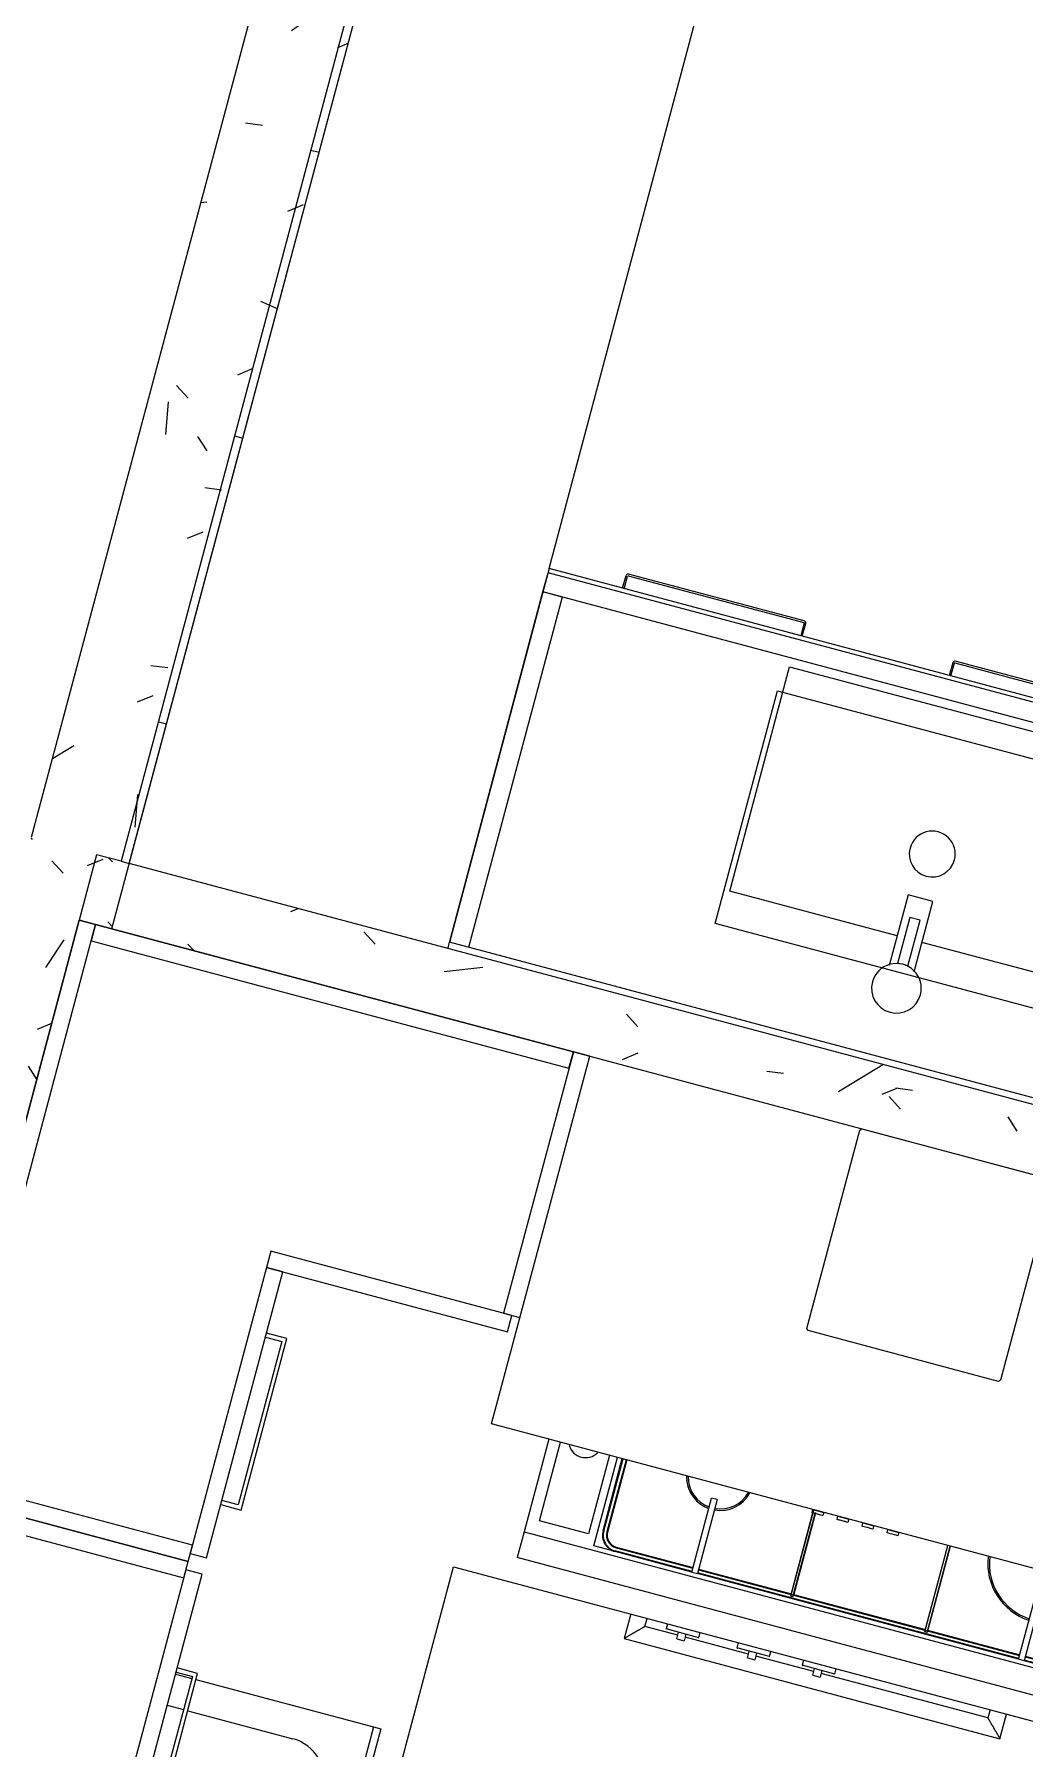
# Model space of a CAD drawing. Header units: metres. Extents: x 689715 to 690980, y 1005284 to 1006835.
# Drawn here: x 690903.164 to 690904.335, y 1005641.209 to 1005643.238 of the extents above; entities that cross this region are included whole.
import ezdxf

# ---------------------------------------------------------------- set-up
doc = ezdxf.new("R2010")
doc.units = ezdxf.units.M
doc.linetypes.add('PHANTOM', pattern=[2.5, 1.25, -0.25, 0.25, -0.25, 0.25, -0.25])
doc.layers.add('0_HUELLAS CASAS CASTILLA', color=1, linetype='Continuous')
doc.layers.add('0_NUMERO DE LOTE FASE V', color=3, linetype='Continuous')
for name, color, linetype, lineweight in [('Aparatos sanitarios', 8, 'Continuous', 13), ('Bordes comunes', 7, 'Continuous', 13), ('Elementos de detalle', 7, 'Continuous', 13), ('Equipos especializados', 8, 'Continuous', 13), ('Modelos genéricos', 7, 'Continuous', 13), ('Muebles de obra', 8, 'Continuous', 13), ('Muros', 7, 'Continuous', 13), ('Patrón de corte', 7, 'Continuous', 13)]:
    doc.layers.add(name, color=color, linetype=linetype, lineweight=lineweight)
pattern_1 = [(49.99999999999996, (0, -2.328306436538696e-10), (0.4377584771638401, -0.03836033982117172), [0.04599999999999997, -0.5029999999999996]), (354.9999999999999, (0, -2.328306436538696e-10), (-0.0843952140696779, 0.4580987315439033), [0.037, -0.402]), (100.451, (0.03600000008009374, -0.003000000258907676), (0.3526758939897786, 0.4199401312074266), [0.03899999999999999, -0.427]), (46.18399999999996, (0, 0.121999999973923), (0.6506308650644553, -0.1004214988211121), [0.06899999999999998, -0.7539999999999997]), (96.63599999999995, (0.05400000012014061, 0.113999999826774), (0.570191611846052, 0.5938707988951815), [0.058, -0.6409999999999998]), (351.1839999999999, (0, 0.121999999973923), (0.5697220635397624, 0.5936975411065765), [0.05499999999999999, -0.6039999999999999]), (21, (0.06099999987054616, 0.09100000001490116), (0.3642747293136029, -0.245780230253577), [0.04599999999999997, -0.5029999999999996]), (326, (0.06099999987054616, 0.09100000001490116), (0.1482769546615402, 0.4415777901075864), [0.03699999999999999, -0.4019999999999999]), (71.451, (0.09099999989848584, 0.07100000022910535), (0.512048302653334, 0.1963072483374968), [0.03900000000000001, -0.4270000000000002]), (37.49999999999998, (0, -2.328306436538696e-10), (0.007375797972208928, 0.2022933454275577), [0.02, -0.3769999999999999, 0.02, -0.3879999999999999, -0.4039999999999999]), (37.49999999999998, (0, -2.328306436538696e-10), (0.007375797972208928, 0.2022933454275577), [-0.8059999999999998, 0.02, -0.384]), (7.49999999999994, (0, -2.328306436538696e-10), (0.1600503399492728, 0.2399435114399267), [0.02, -0.2129999999999999, 0.02, -0.3679999999999999, -0.154]), (7.49999999999994, (0, -2.328306436538696e-10), (0.1600503399492728, 0.2399435114399267), [-0.6209999999999999, 0.02, -0.134]), (327.5, (-0.136000000173226, -2.328306436538696e-10), (0.325416223879766, -0.01404568388630395), [0.02, -0.132, 0.02, -0.455, -0.6309999999999999]), (327.5, (-0.136000000173226, -2.328306436538696e-10), (0.325416223879766, -0.01404568388630395), [-0.6279999999999999, 0.02, -0.6109999999999999]), (317.4999999999999, (-0.1970000000437722, -2.328306436538696e-10), (0.3554815006055005, 0.06081860510782444), [0.01999999999999999, -0.1779999999999999, 0.01999999999999999, -0.2959999999999999, -0.4479999999999997]), (317.4999999999999, (-0.1970000000437722, -2.328306436538696e-10), (0.3554815006055005, 0.06081860510782444), [-0.5139999999999997, 0.01999999999999999, -0.4279999999999998])]

# ---------------------------------------------------------------- blocks, each defined once
blk = doc.blocks.new('012-AR_CASTILLA_MODELO B_rvt-1-PLANO CLAVE _8 CASAS EN HILERA_ - Dependent 1')
at = {"layer": 'Patrón de corte'}
h = blk.add_hatch(dxfattribs=at)
h.set_pattern_fill('HORMIGÓN', color=254, scale=0.9999999999999999, style=0, pattern_type=2)
h.set_pattern_definition(pattern_1)
h.paths.add_polyline_path([(14.74183760152664, 87.69771324051544), (14.86183760140557, 87.69771324028261), (14.8618376016384, 90.31001324043609), (14.84644194558496, 90.31001324043609), (14.84644194552675, 90.33541324059479), (14.8618376016384, 90.33541324012913), (14.86183760169661, 90.85271324054338), (14.74183760146843, 90.85271324007772), (14.74183760152664, 87.77771324058995)], flags=0)
h = blk.add_hatch(dxfattribs=at)
h.set_pattern_fill('HORMIGÓN', color=254, scale=0.9999999999999999, style=0, pattern_type=2)
h.set_pattern_definition(pattern_1)
h.paths.add_polyline_path([(14.82183760148473, 79.59754749690183), (14.82183760136832, 87.69771324028261), (14.74183760152664, 87.69771324051544), (14.74183760152664, 79.59754749643616)], flags=0)
at = {"layer": 'Muros', "color": 253}
for p, q in [((14.74183760146843, 90.85271324007772), (14.74183760152664, 87.77771324058995)), ((14.86183760140557, 87.69771324028261), (14.8618376016384, 90.31001324043609)), ((14.82183760148473, 79.59754749690183), (14.82183760136832, 87.69771324028261)), ((14.82183760136832, 87.69771324028261), (14.86183760140557, 87.69771324028261))]:
    blk.add_line(p, q, dxfattribs=at)
blk = doc.blocks.new('EXTRACTOR COCINA - EXTRACTOR-1525636-PLANO CLAVE _8 CASAS EN HILERA_ - Dependent 1')
at = {"layer": 'Elementos de detalle'}
for p, q in [((-0.04843149566650391, 0.2229629974365235), (-0.04842843246459961, 0.2270380554199219)), ((-0.04842843246459961, 0.2270380554199219), (-0.04738590240478516, 0.2270380554199219)), ((-0.04738590240478516, 0.2270380554199219), (-0.04633522033691406, 0.2270380554199219)), ((-0.04633522033691406, 0.2270380554199219), (-0.04442385864257813, 0.2270380554199219)), ((-0.04442385864257813, 0.2270380554199219), (-0.04307334899902344, 0.2270380554199219)), ((-0.04307334899902344, 0.2270380554199219), (-0.04132601165771484, 0.2270380554199219)), ((-0.04132601165771484, 0.2270380554199219), (-0.03940132141113282, 0.2270380554199219)), ((-0.03940132141113282, 0.2270380554199219), (-0.03818650817871094, 0.2270380554199219)), ((-0.03818650817871094, 0.2270380554199219), (-0.03715181350708008, 0.2270380554199219)), ((-0.03715181350708008, 0.2270380554199219), (-0.03520552825927735, 0.2270380554199219)), ((-0.03520552825927735, 0.2270380554199219), (-0.03512816238403321, 0.2229629974365235)), ((-0.0178673267364502, 0.2229629974365235), (-0.01782102584838867, 0.2270380554199219)), ((-0.01782102584838867, 0.2270380554199219), (-0.01631033325195312, 0.2270380554199219)), ((-0.01631033325195312, 0.2270380554199219), (-0.01493569469451904, 0.2270380554199219)), ((-0.01493569469451904, 0.2270380554199219), (-0.0137745943069458, 0.2270380554199219)), ((-0.0137745943069458, 0.2270380554199219), (-0.01247170639038086, 0.2270380554199219)), ((-0.01247170639038086, 0.2270380554199219), (-0.01144563102722168, 0.2270380554199219)), ((-0.01144563102722168, 0.2270380554199219), (-0.008809767723083495, 0.2270380554199219)), ((-0.008809767723083495, 0.2270380554199219), (-0.007056719779968262, 0.2270380554199219)), ((-0.007056719779968262, 0.2270380554199219), (-0.005690794944763183, 0.2270380554199219)), ((-0.005690794944763183, 0.2270380554199219), (-0.004671271800994874, 0.2270380554199219)), ((-0.004671271800994874, 0.2270380554199219), (-0.004551395893096924, 0.2229629974365235)), ((0.01270486831665039, 0.2229629974365235), (0.01271872997283936, 0.2270380554199219)), ((0.01271872997283936, 0.2270380554199219), (0.01438150024414063, 0.2270380554199219)), ((0.01438150024414063, 0.2270380554199219), (0.01593873882293701, 0.2270380554199219)), ((0.01593873882293701, 0.2270380554199219), (0.01718527603149414, 0.2270380554199219)), ((0.01718527603149414, 0.2270380554199219), (0.01851020812988281, 0.2270380554199219)), ((0.01851020812988281, 0.2270380554199219), (0.01982891273498535, 0.2270380554199219)), ((0.01982891273498535, 0.2270380554199219), (0.02106710815429687, 0.2270380554199219)), ((0.02106710815429687, 0.2270380554199219), (0.02219159317016602, 0.2270380554199219)), ((0.02219159317016602, 0.2270380554199219), (0.02327238845825196, 0.2270380554199219)), ((0.02327238845825196, 0.2270380554199219), (0.02469136619567871, 0.2270380554199219)), ((0.02469136619567871, 0.2270380554199219), (0.02601736450195313, 0.2270380554199219)), ((0.02601736450195313, 0.2270380554199219), (0.02601736450195313, 0.2229629974365235)), ((0.04327361297607422, 0.2229629974365235), (0.04355775451660156, 0.2270380554199219)), ((0.04355775451660156, 0.2270380554199219), (0.04470774078369141, 0.2270380554199219)), ((0.04470774078369141, 0.2270380554199219), (0.04612701034545898, 0.2270380554199219)), ((0.04612701034545898, 0.2270380554199219), (0.04722014617919922, 0.2270380554199219)), ((0.04722014617919922, 0.2270380554199219), (0.04880635452270508, 0.2270380554199219)), ((0.04880635452270508, 0.2270380554199219), (0.04982373809814453, 0.2270380554199219)), ((0.04982373809814453, 0.2270380554199219), (0.05119390487670899, 0.2270380554199219)), ((0.05119390487670899, 0.2270380554199219), (0.05249679183959961, 0.2270380554199219)), ((0.05249679183959961, 0.2270380554199219), (0.05365789413452149, 0.2270380554199219)), ((0.05365789413452149, 0.2270380554199219), (0.05503253173828125, 0.2270380554199219)), ((0.05503253173828125, 0.2270380554199219), (0.0563392333984375, 0.2270380554199219)), ((0.0563392333984375, 0.2270380554199219), (0.05658953094482422, 0.2229629974365235)), ((-0.4500000610351563, -0.2270370330810547), (-0.4500000610351563, 0.2229629974365235)), ((-0.4500000610351563, 0.2229629974365235), (0.4500000000000001, 0.2229629974365235)), ((-0.03512816238403321, 0.2229629974365235), (-0.04843149566650391, 0.2229629974365235)), ((-0.004551395893096924, 0.2229629974365235), (-0.0178673267364502, 0.2229629974365235)), ((0.02601736450195313, 0.2229629974365235), (0.01270486831665039, 0.2229629974365235)), ((0.05658953094482422, 0.2229629974365235), (0.04327361297607422, 0.2229629974365235)), ((0.4500000000000001, 0.2229629974365235), (0.4500000000000001, -0.2270370330810547)), ((-0.1183758926391602, 0.01796341133117676), (-0.1163758926391602, 0.01996341133117676)), ((-0.1183758926391602, -0.2250369415283203), (-0.1183758926391602, 0.01796341133117676)), ((-0.1163758926391602, 0.01996341133117676), (0.1166241226196289, 0.01996341133117676)), ((0.1166241226196289, 0.01996341133117676), (0.1186241226196289, 0.01796341133117676)), ((0.1186241226196289, 0.01796341133117676), (0.1186241226196289, -0.2250369415283203)), ((0.4500000000000001, -0.2270370330810547), (-0.4500000610351563, -0.2270370330810547)), ((-0.1163758926391602, -0.2270369415283203), (-0.1183758926391602, -0.2250369415283203)), ((0.1166241226196289, -0.2270369415283203), (-0.1163758926391602, -0.2270369415283203)), ((0.1186241226196289, -0.2250369415283203), (0.1166241226196289, -0.2270369415283203))]:
    blk.add_line(p, q, dxfattribs=at)
blk = doc.blocks.new('ESTUFA EMPOTRADA - ESTUFA 4 FOGONES-1525655-PLANO CLAVE _8 CASAS EN HILERA_ - Dependent 1')
at = {"layer": 'Equipos especializados'}
for p, q in [((0.02499999999999979, -0.03151707682601486), (0, -2.842526214408281e-15)), ((0, -0.1449999694824151), (0, -2.842526214408281e-15)), ((0, -2.842526214408281e-15), (0.7599999999999995, -2.842526214408281e-15)), ((0.7599999999999992, -0.03151707682601486), (0.7599999999999995, -2.842526214408281e-15)), ((0.02499999999999979, -0.03151707682601486), (0.02499999999999979, -0.1449999694824144)), ((0.7599999999999992, -0.03151707682601486), (0.0249999999999996, -0.03151707682601486)), ((0.03000000000000035, -0.05651707682601764), (0.03000000000000035, -0.03651707682601473)), ((0.03000000000000035, -0.03651707682601473), (0.04999999999999904, -0.03651707682601473)), ((0.04999999999999966, -0.03651707682600848), (0.1491635667092119, -0.03651707682600784)), ((0.04999999999999966, -0.03733676722331823), (0.1491635667092119, -0.03733676722331759)), ((0.1491635667092116, -0.1270490727279313), (0.1491635667092117, -0.0365170768260148)), ((0.1491635667092117, -0.03651707682601479), (0.155836433290785, -0.03651707682601481)), ((0.155836433290785, -0.03651707682601481), (0.1558364332907848, -0.1270490727279313)), ((0.1558364332907852, -0.03651707682600779), (0.5491635667092123, -0.03651707682600525)), ((0.1558364332907852, -0.03733676722331754), (0.5491635667092123, -0.03733676722331501)), ((0.2687318833927035, -0.03924146158699184), (0.2712681166072963, -0.03924146158699184)), ((0.2687318833927035, -0.03924146158699184), (0.2687318833927037, -0.1449999694824155)), ((0.2712681166072963, -0.03924146158699184), (0.2712681166072965, -0.1449999694824155)), ((0.4328822279095463, -0.03924146158699252), (0.4354184611241391, -0.03924146158699252)), ((0.4328822279095463, -0.03924146158699252), (0.4328822279095463, -0.1427670493837492)), ((0.4354184611241391, -0.03924146158699252), (0.4354184611241391, -0.1442946305029313)), ((0.5491635667092138, -0.127049072727927), (0.5491635667092125, -0.03651707682601051)), ((0.5558364332907856, -0.03651707682601039), (0.5491635667092125, -0.0365170768260105)), ((0.5558364332907856, -0.03651707682601039), (0.5558364332907869, -0.1270490727279269)), ((0.5558364332907856, -0.03651707682600521), (0.649999999999997, -0.0365170768260046)), ((0.5558364332907856, -0.03733676722331496), (0.649999999999997, -0.03733676722331436)), ((0.6499999999999986, -0.03651707682601473), (0.6758279985846801, -0.03651707682601473)), ((0.6758279985846801, -0.03651707682601473), (0.6758279985846801, -0.1449999694824158)), ((0.7599999999999992, -0.1449999694824164), (0.7599999999999992, -0.03151707682601486)), ((0.03000000000000026, -0.1449999694824144), (0.02999999999999969, -0.05651707682601811)), ((0.03081969039730944, -0.05651707682601811), (0.03081969039731002, -0.1449999694824144)), ((0.03476136043988573, -0.05651707682601809), (0.0347613604398863, -0.1449999694824139)), ((0.03558105083719407, -0.05651707682601809), (0.03558105083719464, -0.1449999694824139)), ((0.149163566709212, -0.04127843726589388), (0.04999999999999973, -0.04127843726589452)), ((0.149163566709212, -0.04209812766320222), (0.04999999999999973, -0.04209812766320286)), ((0.5491635667092123, -0.0412784372658913), (0.1558364332907852, -0.04127843726589383)), ((0.2687318833927042, -0.04209812766320145), (0.1558364332907852, -0.04209812766320218)), ((0.2683496554831581, -0.04127843726589532), (0.2683496554831583, -0.1449999694824155)), ((0.4328822279095454, -0.04209812766320039), (0.271268116607297, -0.04209812766320143)), ((0.2716503445168422, -0.04127843726589532), (0.2716503445168424, -0.1449999694824155)), ((0.4325000000000009, -0.04127843726589599), (0.4325000000000009, -0.142536832330174)), ((0.5491635667092123, -0.04209812766319964), (0.4354184611241382, -0.04209812766320038)), ((0.435800689033685, -0.04127843726589599), (0.435800689033685, -0.1445248475565085)), ((0.649999999999997, -0.04127843726589064), (0.5558364332907856, -0.04127843726589125)), ((0.649999999999997, -0.04209812766319899), (0.5558364332907856, -0.0420981276631996)), ((0.6644189491628084, -0.1449999694824163), (0.6644189491628077, -0.05651707682600958)), ((0.6652386395601166, -0.1449999694824163), (0.665238639560116, -0.05651707682600958)), ((0.6691803096026924, -0.05651707682600954), (0.669180309602693, -0.1449999694824163)), ((0.6700000000000021, -0.05651707682600954), (0.6700000000000028, -0.1449999694824163)), ((0.6858493788409399, -0.1449999694824164), (0.6858493788409399, -0.04881598182297936)), ((0.6858493788409399, -0.04881598182297936), (0.7458279985846765, -0.04881598182297939)), ((0.7458279985846765, -0.04881598182297936), (0.7458279985846765, -0.1449999694824164)), ((0.1558364332907848, -0.1270490727279313), (0.1491635667092116, -0.1270490727279313)), ((0.5491635667092138, -0.127049072727927), (0.5558364332907869, -0.1270490727279269))]:
    blk.add_line(p, q, dxfattribs=at)
for centre, radius, start, end in [((0.04999999999999977, -0.05651707682601811), 0.02000000000000639, 90.00000000000058, 180.0000000000006), ((0.04999999999999977, -0.05651707682601811), 0.01918030960269031, 90.00000000000057, 180.0000000000007), ((0.6499999999999972, -0.05651707682600954), 0.02000000000000634, 3.88027671138549e-13, 90.00000000000057), ((0.6499999999999972, -0.05651707682600954), 0.01918030960269034, 4.420971007234288e-13, 90.0000000000006), ((0.04999999999999977, -0.05651707682601811), 0.01523863956011409, 90.0000000000002, 180.0000000000003), ((0.04999999999999977, -0.05651707682601811), 0.01441894916280569, 90.00000000000021, 180.0000000000002), ((0.6499999999999972, -0.05651707682600954), 0.01523863956011418, 0, 90), ((0.6499999999999972, -0.05651707682600954), 0.01441894916280573, 0, 90), ((0.1524999999999993, -0.1542414615870006), 0.06999999999999997, 92.80238153948001, 172.2377627202533), ((0.1524999999999993, -0.1542414615870006), 0.06820083693814637, 92.87630939106432, 172.03299205734), ((0.1524999999999993, -0.1542414615870006), 0.06820083693814641, 7.967007942658333, 87.1236906089393), ((0.1524999999999993, -0.1542414615870006), 0.06999999999999995, 7.762237279744988, 87.19761846052273), ((0.5524999999999998, -0.1542414615869994), 0.03999999999999992, 95.00464993617945, 166.137761843123), ((0.5524999999999998, -0.1542414615869994), 0.03999999999999992, 95.00464993617945, 166.137761843123), ((0.5524999999999998, -0.1542414615869994), 0.03820083693814643, 95.24035632442624, 165.4848853920955), ((0.5524999999999998, -0.1542414615869994), 0.03820083693814641, 14.51511460790469, 84.75964367557377), ((0.5524999999999998, -0.1542414615869994), 0.04000000000000001, 13.86223815687638, 84.99535006381994), ((0.5524999999999998, -0.1542414615869994), 0.03999999999999997, 19.99628988441768, 84.99535006381993), ((0.1524999999999993, -0.1542414615870006), 0.06999999999999994, 15.04179924439026, 22.49999999999978), ((0.7174999999999927, -0.1542414615869964), 0.01999999999999997, 29.99999999999934, 149.9999999999994)]:
    blk.add_arc(centre, radius, start, end, dxfattribs=at)
blk = doc.blocks.new('FREGADOR - SENCILLA-829216-PLANO CLAVE _8 CASAS EN HILERA_ - Dependent 1')
at = {"layer": 'Aparatos sanitarios', "color": 254}
for p, q in [((-0.3018107594349381, 0.05770600058306597), (-0.3018107594349381, 0.2751545988863498)), ((-0.3018107594349381, 0.2751545988863498), (0.3331892405650619, 0.2751545988863498)), ((0.3331892405650618, 0.2751545988863498), (0.3331892405650618, 0.05770600058308932)), ((-0.2129107594349318, 0.2370545988863606), (0.2442892405650662, 0.2370545988863606)), ((-0.2637107594349316, 0.05770600058306816), (-0.2637107594349316, 0.186254598886361)), ((0.2950892405650641, 0.1862545988863625), (0.2950892405650641, 0.05770600058308836)), ((-0.3018107594349381, 0.03270600058306664), (-0.3018107594349381, 0.05276697619284623)), ((-0.2637107594349316, 0.03270600058306879), (-0.2637107594349316, 0.05270600058306743)), ((0.2950892405650641, 0.05270600058308762), (0.2950892405650641, 0.03270600058308678)), ((0.3331892405650618, 0.05276697619282089), (0.3331892405650618, 0.03270600058308783))]:
    blk.add_line(p, q, dxfattribs=at)
for centre, radius, start, end in [((-0.2129107594349319, 0.1862545988863609), 0.05079999999999964, 90.00000000000024, 180.0000000000003), ((0.2442892405650661, 0.1862545988863625), 0.05079999999999813, 359.9999999999996, 90.00000000000007)]:
    blk.add_arc(centre, radius, start, end, dxfattribs=at)
blk = doc.blocks.new('MUEBLE DE BAÑO L - TIPO 0_80 2-1878122-PLANO CLAVE _8 CASAS EN HILERA_ - Dependent 1')
at = {"layer": 'Muebles de obra'}
for p, q in [((-0.3764673926464001, -0.04731497722010621), (-0.3764673926463994, -0.4764673926475734)), ((0.3764673926464095, -0.4764673926475808), (0.3764673926464103, -0.04732962913143406)), ((0.400000000000005, -0.04732962913143418), (0.4000000000000042, -0.4764673926475808)), ((-0.3999999999999941, -0.4764673926475725), (0.4000000000000059, -0.4764673926475712)), ((-0.3999999999999941, -0.4764673926475735), (-0.3764673926463994, -0.4764673926475734)), ((0.3764673926464095, -0.4764673926475808), (0.4000000000000042, -0.4764673926475808)), ((0.4000000000000059, -0.4764673926475712), (0.400000000000006, -0.5000000000009851)), ((-0.3999999999999941, -0.5000000000009864), (0.400000000000006, -0.5000000000009851)), ((-0.3099999999999895, -0.5205000000009877), (-0.3099999999999896, -0.505000000000001)), ((-0.3079999999999894, -0.5205000000009877), (-0.3079999999999896, -0.505000000000001)), ((-0.09199999999998967, -0.5050000000000011), (-0.09199999999998952, -0.5205000000009856)), ((-0.08999999999998949, -0.5205000000009856), (-0.08999999999998964, -0.505000000000001)), ((0.08999999999998874, -0.5050000000000018), (0.08999999999998871, -0.5205000000009844)), ((0.09199999999998873, -0.5205000000009845), (0.09199999999998877, -0.5050000000000018)), ((0.3079999999999888, -0.5050000000000017), (0.3079999999999887, -0.520500000000985)), ((0.3099999999999887, -0.5050000000000017), (0.3099999999999887, -0.520500000000985)), ((0.400000000000005, -0.505000000000002), (0.400000000000005, -1.225000000000988)), ((-0.0924999999999895, -0.5210000000009856), (-0.3074999999999895, -0.5210000000009877)), ((-0.3074999999999895, -0.5230000000009877), (-0.0924999999999895, -0.5230000000009857)), ((0.3074999999999887, -0.521000000000985), (0.09249999999998869, -0.5210000000009845)), ((0.09249999999998869, -0.5230000000009845), (0.3074999999999887, -0.523000000000985)), ((0.400000000000005, -1.225000000000988), (0.7900000000000089, -1.225000000000988))]:
    blk.add_line(p, q, dxfattribs=at)
for centre, radius, start, end in [((-0.3074999999999895, -0.5205000000009877), 0.002500000000000002, 180, 269.9999999999996), ((-0.3074999999999895, -0.5205000000009877), 0.0004999999999999449, 180, 269.9999999999996), ((-0.3074999999999895, -0.5205000000009877), 0.0004999999999999449, 180, 269.9999999999996), ((-0.09249999999998951, -0.5205000000009856), 0.0004999999999999866, 269.9999999999996, 0), ((-0.09249999999998951, -0.5205000000009856), 0.002500000000000002, 269.9999999999996, 0), ((-0.09249999999998951, -0.5205000000009856), 0.0004999999999999866, 269.9999999999996, 0), ((0.09249999999998872, -0.5205000000009845), 0.002500000000000003, 179.9999999999999, 269.9999999999998), ((0.09249999999998872, -0.5205000000009845), 0.0004999999999999866, 180, 269.9999999999996), ((0.09249999999998872, -0.5205000000009845), 0.0004999999999999866, 180, 269.9999999999996), ((0.3074999999999887, -0.5205000000009851), 0.0004999999999999449, 269.9999999999996, 0), ((0.3074999999999887, -0.5205000000009851), 0.002499999999999947, 269.9999999999996, 0), ((0.3074999999999887, -0.5205000000009851), 0.0004999999999999449, 269.9999999999996, 0)]:
    blk.add_arc(centre, radius, start, end, dxfattribs=at)
blk = doc.blocks.new('HORNO EMPOTRADO - HORNO-1525685-PLANO CLAVE _8 CASAS EN HILERA_ - Dependent 1')
at = {"layer": 'Equipos especializados'}
for p, q in [((0.06999999999999058, 0.03499999999993141), (0.06999999999999058, 0.004999999999933892)), ((0.5299999999999899, 0.03499999999993357), (0.06999999999999058, 0.03499999999993141)), ((0.5299999999999899, 0.004999999999936057), (0.5299999999999899, 0.03499999999993357)), ((0.08999999999999037, 0.004999999999933892), (0.08999999999999037, 0.01499999999993378)), ((0.08999999999999037, 0.01499999999993378), (0.2942172229525707, 0.01499999999993378)), ((0.2783582752804146, 0.01136955813863517), (0.2783582752804146, 0.004999999999936057)), ((0.2790397587546429, 0.01136955813870114), (0.2783582752804243, 0.01136955813870114)), ((0.2783582752804243, 0.01136955813870114), (0.3183582752804243, 0.01136955813870114)), ((0.2942172229525792, 0.01136955813870109), (0.2942172229525792, 0.01957548123322781)), ((0.3032871564295705, 0.01957548123322781), (0.2942172229525792, 0.01957548123322781)), ((0.3032871564295705, 0.01957548123322781), (0.3032871564295705, 0.01136955813870109)), ((0.3032871564295624, 0.01499999999993378), (0.3742172229525699, 0.01499999999993378)), ((0.3183582752804243, 0.01136955813870114), (0.3176767918062056, 0.01136955813870114)), ((0.3183582752804142, 0.004999999999936057), (0.3183582752804142, 0.01136955813863517)), ((0.3583582752804137, 0.01136955813863517), (0.3583582752804137, 0.004999999999936057)), ((0.3590397587546428, 0.01136955813870114), (0.3583582752804242, 0.01136955813870114)), ((0.3583582752804242, 0.01136955813870114), (0.3983582752804242, 0.01136955813870114)), ((0.3742172229525793, 0.01136955813870109), (0.3742172229525793, 0.01957548123322781)), ((0.3832871564295706, 0.01957548123322781), (0.3742172229525793, 0.01957548123322781)), ((0.3832871564295706, 0.01957548123322781), (0.3832871564295706, 0.01136955813870109)), ((0.3832871564295616, 0.01499999999993378), (0.4607556980979601, 0.01499999999993378)), ((0.3983582752804242, 0.01136955813870114), (0.3976767918062055, 0.01136955813870114)), ((0.3983582752804155, 0.004999999999936057), (0.3983582752804155, 0.01136955813863517)), ((0.4451032495741779, 0.01136955813863517), (0.4451032495741779, 0.004999999999936057)), ((0.4451032495741865, 0.01136955813870114), (0.4851032495741865, 0.01136955813870114)), ((0.4457847330484052, 0.01136955813870114), (0.4451032495741865, 0.01136955813870114)), ((0.4607556980979693, 0.01136955813870109), (0.4607556980979693, 0.01957548123322781)), ((0.4698256315749607, 0.01957548123322781), (0.4607556980979693, 0.01957548123322781)), ((0.4698256315749607, 0.01957548123322781), (0.4698256315749607, 0.01136955813870109)), ((0.4698256315749518, 0.01499999999993378), (0.5099999999999902, 0.01499999999993378)), ((0.4851032495741865, 0.01136955813870114), (0.4844217660999678, 0.01136955813870114)), ((0.4851032495741774, 0.004999999999936057), (0.4851032495741774, 0.01136955813863517)), ((0.5099999999999902, 0.01499999999993378), (0.5099999999999902, 0.004999999999936057))]:
    blk.add_line(p, q, dxfattribs=at)
for points in [[(0.09000000000000002, 0.01500000000000002), (0.09000000000000001, 0.01500387016438031), (0.08982754731324127, 0.015170575872614), (0.08926519593326983, 0.01573664203551138), (0.08868502874934928, 0.01631463585908534), (0.08807768253855743, 0.01692184789408219), (0.0875237658894636, 0.01747975192174194), (0.08692690672297858, 0.01807100811134941), (0.08610502722385603, 0.01889615021116516), (0.0851960830558891, 0.01980580193705574), (0.08442604505462815, 0.02057032647106692), (0.08382956763905297, 0.02117092138394269), (0.08321669033106466, 0.02178749565040236), (0.08259003895487742, 0.02240991148500155), (0.08195229655557655, 0.02304371570344091), (0.0813061941437837, 0.0236939579785696), (0.08065449840249098, 0.02434973819093688), (0.0800000000000602, 0.02500000001679487), (0.0793455015972676, 0.0256502617418843), (0.0786938058570602, 0.02630604225655725), (0.07804770344128774, 0.02695628342323184), (0.07740996105682037, 0.02759009177318186), (0.07678330962527906, 0.02821249219019247), (0.07617043252387298, 0.02882912399549577), (0.0755739543373231, 0.02942950417058552), (0.07499642871369396, 0.03000369898339429), (0.07444033080790055, 0.03055569989583775), (0.07373060182873602, 0.03127025759393628), (0.07307309248619823, 0.0319287716225358), (0.07247623425637242, 0.03252028869767489), (0.07192231737724834, 0.03307812865553311), (0.0713149712792164, 0.03368537209729543), (0.07073480405921273, 0.03426335587070437), (0.0701724526912691, 0.03482942538365667), (0.06999999999999994, 0.03499612983561972), (0.07, 0.03499999999999999)], [(0.5100000000000001, 0.01500000000000059), (0.5100038701643804, 0.01500000000000061), (0.510170575872614, 0.01517245268675933), (0.5107366420355114, 0.01573480406673082), (0.5113146358590853, 0.01631497125065137), (0.5119218478940822, 0.01692231746144321), (0.5124797519217421, 0.01747623411053708), (0.5130710081113494, 0.01807309327702213), (0.5138961502111661, 0.0188949727761447), (0.5148058019370557, 0.01980391694411155), (0.5155703264710672, 0.02057395494537248), (0.5161709213839426, 0.02117043236094765), (0.5167874956504025, 0.02178330966893595), (0.5174099114850016, 0.02240996104512328), (0.518043715703441, 0.02304770344442415), (0.5186939579785694, 0.02369380585621691), (0.519349738190937, 0.02434550159750967), (0.5200000000167949, 0.02499999999994047), (0.5206502617418843, 0.0256544984027331), (0.5213060422565574, 0.02630619414294043), (0.521956283423232, 0.02695229655871286), (0.5225900917731819, 0.02759003894318033), (0.5232124921901925, 0.0282166903747215), (0.5238291239954957, 0.0288295674761277), (0.5244295041705855, 0.02942604566267753), (0.5250036989833945, 0.03000357128630671), (0.5255556998958377, 0.03055966919210006), (0.5262702575939365, 0.03126939817126465), (0.526928771622536, 0.03192690751380241), (0.5275202886976749, 0.0325237657436282), (0.5280781286555334, 0.03307768262275231), (0.528685372097296, 0.03368502872078421), (0.5292633558707042, 0.03426519594078788), (0.5298294253836567, 0.03482754730873158), (0.5299961298356196, 0.03500000000000059), (0.5300000000000001, 0.03500000000000061)]]:
    blk.add_open_spline(points, degree=3, knots=[0, 0, 0, 0, 0.08333333333333333, 0.125, 0.1666666666666667, 0.2083333333333333, 0.2291666666666667, 0.25, 0.2916666666666666, 0.3333333333333333, 0.3541666666666666, 0.375, 0.3958333333333334, 0.4166666666666667, 0.4375, 0.4583333333333334, 0.4791666666666667, 0.5, 0.5208333333333334, 0.5416666666666667, 0.5625, 0.5833333333333334, 0.6041666666666667, 0.625, 0.6458333333333333, 0.6666666666666666, 0.6875, 0.7083333333333333, 0.75, 0.7708333333333334, 0.7916666666666667, 0.8333333333333334, 0.875, 0.9166666666666666, 1, 1, 1, 1], dxfattribs=at)
blk = doc.blocks.new('LAVAMANOS AMPHORA - PONTUS 60-1893574-PLANO CLAVE _8 CASAS EN HILERA_ - Dependent 1')
at = {"layer": 'Aparatos sanitarios', "color": 254}
for p, q in [((0.2500681819380901, 0.5050000000000012), (-0.5499318180619113, 0.5050000000000012)), ((-0.5499318180619113, 0.5050000000000012), (-0.5499318180619113, 0.04732962913143372)), ((-0.2451081989639602, 0.4661999999999999), (0.1950681819380908, 0.4661999999999999)), ((-0.2451081989639602, 0.1914665333505249), (-0.2451081989639602, 0.4661999999999999)), ((0.1950681819380908, 0.4661999999999999), (0.1950681819380908, 0.1914665333505249)), ((-0.2518527618041072, 0.15), (-0.2518527618041072, 0.4349999999999999)), ((-0.2518527618041072, 0.4349999999999999), (0.200068181938088, 0.4349999999999999)), ((0.2000681819380881, 0.4349999999999999), (0.2000681819380881, 0.15)), ((-0.04017973422658132, 0.2415312500000228), (-0.04017973422658161, 0.1552111950436068)), ((-0.009856208512938822, 0.2415312500000228), (-0.04017973422658132, 0.2415312500000228)), ((-0.0098562085129391, 0.155489813629578), (-0.009856208512938822, 0.2415312500000228)), ((-0.0313700085129405, 0.2161312500000072), (-0.03137000851294077, 0.1598805509014223)), ((-0.01867000851294083, 0.2161312500000072), (-0.0313700085129405, 0.2161312500000072)), ((-0.0186700085129411, 0.1598805509014221), (-0.01867000851294083, 0.2161312500000072)), ((-0.04017973422657088, 0.1914665333505249), (-0.2451081989639602, 0.1914665333505249)), ((0.1950681819380908, 0.1914665333505249), (-0.009856208512938607, 0.1914665333505249)), ((0.2000681819380881, 0.15), (-0.2518527618041072, 0.15)), ((0.2500000000000082, 0.04750000000004443), (-0.549931818061903, 0.04750000000004768)), ((-0.5499318180619086, 0.04249999999999535), (-0.5499318180619086, 0.04749999999998787)), ((-0.5499318180619087, 0.03999999999999339), (-0.5499318180619086, 0.04249999999999535)), ((0.2499999999999999, 0.04749999999998418), (0.2499999999999998, 0.04249999999999168)), ((0.2499999999999999, 0.04249999999999165), (0.2499999999999999, 0.03999999999998969))]:
    blk.add_line(p, q, dxfattribs=at)
for centre, radius, start, end in [((-0.02502000851293865, 0.2956400697932989), 0.02717799999999883, 359.9999999999992, 179.9999999999994), ((-0.02502000851293865, 0.2956400697932989), 0.02717799999999877, 179.9999999999997, 359.9999999999992), ((-0.02502000851293918, 0.131200000000016), 0.02937509999996871, 359.9999999999992, 179.9999999999994), ((-0.02502000851293718, 0.1311999999999978), 0.02937509999998627, 77.51585301925984, 102.4841469807401), ((-0.02502000851293918, 0.131200000000016), 0.02937509999996869, 179.9999999999997, 359.9999999999993)]:
    blk.add_arc(centre, radius, start, end, dxfattribs=at)
blk = doc.blocks.new('MUEBLES COCINA CASTILLA 2 - MUEBLES COCINA CASTILLA 2-1876569-PLANO CLAVE _8 CASAS EN HILERA_ - Dependent 1')
at = {"layer": 'Modelos genéricos', "color": 9, "lineweight": 9}
for p, q in [((-1.45, 1.900000000000001), (-1.469999999999998, 1.900000000000001)), ((-1.469999999999998, 1.900000000000001), (-1.469999999999998, 1.200000000000004)), ((-0.8650000000000015, 1.900000000000001), (-1.450000000000001, 1.900000000000001)), ((-1.450000000000001, 1.900000000000001), (-1.450000000000001, 1.880000000000006)), ((-1.45, 1.200000000000004), (-1.45, 1.900000000000001)), ((-0.8650000000000015, 1.880000000000006), (-0.8650000000000015, 1.900000000000001)), ((-0.8449999999999995, 1.900000000000001), (-0.8650000000000004, 1.900000000000001)), ((-0.8650000000000004, 1.900000000000001), (-0.8650000000000004, 1.580000000000005)), ((-1.450000000000001, 1.880000000000006), (-0.8650000000000015, 1.880000000000006)), ((-0.8549999999999994, 1.580000000000005), (-1.149999999999998, 1.580000000000005)), ((-1.149999999999998, 1.580000000000005), (-1.149999999999998, 1.559999999999992)), ((-0.8650000000000004, 1.580000000000005), (-0.8449999999999995, 1.580000000000005)), ((-0.8549999999999994, 1.559999999999992), (-0.8549999999999994, 1.580000000000005)), ((-1.149999999999998, 1.559999999999992), (-1.149999999999998, 1.210000000000002)), ((-1.13, 1.559999999999992), (-1.149999999999998, 1.559999999999992)), ((-1.149999999999998, 1.559999999999992), (-0.8549999999999994, 1.559999999999992)), ((-1.129999999999999, 1.210000000000002), (-1.13, 1.559999999999992)), ((-1.149999999999998, 1.22), (-1.450000000000001, 1.22)), ((-1.149999999999998, 1.200000000000004), (-1.149999999999998, 1.22)), ((-1.150000000000002, 1.200000000000004), (-1.47, 1.200000000000004)), ((-1.450000000000001, 1.200000000000004), (-1.149999999999998, 1.200000000000004)), ((-1.149999999999998, 1.210000000000002), (-1.129999999999999, 1.210000000000002)), ((-1.150000000000002, 1.180000000000009), (-1.150000000000002, 1.200000000000004)), ((-1.47, 1.180000000000009), (-1.150000000000002, 1.180000000000009)), ((-1.150000000000001, 1.190000000000007), (-1.150000000000002, 0.7500000000000028)), ((-1.13, 1.190000000000007), (-1.150000000000001, 1.190000000000007)), ((-1.130000000000001, 0.7500000000000028), (-1.13, 1.190000000000007))]:
    blk.add_line(p, q, dxfattribs=at)
at = {"layer": 'Modelos genéricos', "color": 253}
for p, q in [((-1.104999999999998, 1.485000000000002), (-1.129999999999999, 1.485000000000002)), ((-1.104999999999998, 1.274999999999998), (-1.104999999999998, 1.485000000000002)), ((-1.129999999999999, 1.480000000000002), (-1.109999999999998, 1.480000000000002)), ((-1.109999999999998, 1.480000000000002), (-1.109999999999998, 1.279999999999998)), ((-1.109999999999998, 1.279999999999998), (-1.129999999999995, 1.279999999999998)), ((-1.129999999999995, 1.274999999999998), (-1.104999999999998, 1.274999999999998)), ((-0.8450000000000016, 0.2250000000000052), (-0.8449999999999998, 1.275)), ((-0.8449999999999998, 1.275), (0.6550000000000004, 1.275)), ((-1.105000000000001, 1.075000000000017), (-1.130000000000001, 1.075000000000017)), ((-1.105000000000001, 0.8650000000000162), (-1.105000000000001, 1.075000000000017)), ((-1.130000000000001, 1.070000000000017), (-1.110000000000001, 1.070000000000016)), ((-1.110000000000001, 1.070000000000016), (-1.110000000000001, 0.8700000000000162)), ((-0.8875514016967052, 1.067500000000007), (-0.8787164164800894, 1.067500000000007)), ((-0.8787164164800894, 1.067500000000007), (-0.8787164164800894, 0.4325000000000067))]:
    blk.add_line(p, q, dxfattribs=at)
blk = doc.blocks.new('C TRANSFORMADA A B')
at = {"layer": 'Patrón de corte'}
h = blk.add_hatch(dxfattribs=at)
h.set_pattern_fill('HORMIGÓN', color=254, scale=0.9999999999999998, angle=90.00000000000001, style=0, pattern_type=2)
h.set_pattern_definition([(140, (365.6615329065826, -24.78183759388048), (0.03836033982117162, 0.4377584771638401), [0.04599999999999998, -0.5029999999999997]), (85, (365.6615329065826, -24.78183759388048), (-0.4580987315439033, -0.08439521406967798), [0.037, -0.402]), (190.451, (365.6645329066087, -24.74583759397501), (-0.4199401312074266, 0.3526758939897785), [0.03899999999999999, -0.4269999999999999]), (136.184, (365.5395329066087, -24.78183759393869), (0.1004214988211119, 0.6506308650644553), [0.06899999999999996, -0.7539999999999996]), (186.636, (365.547532906523, -24.72783759376034), (-0.5938707988951817, 0.5701916118460519), [0.05799999999999999, -0.6409999999999997]), (81.18399999999997, (365.5395329066087, -24.78183759393869), (-0.5936975411065766, 0.5697220635397623), [0.055, -0.6039999999999999]), (111, (365.5705329065677, -24.72083759383531), (0.2457802302535768, 0.3642747293136031), [0.04599999999999999, -0.5029999999999998]), (55.99999999999997, (365.5705329065677, -24.72083759383531), (-0.4415777901075864, 0.1482769546615401), [0.03699999999999998, -0.4019999999999998]), (161.451, (365.5905329065863, -24.690837593982), (-0.1963072483374969, 0.512048302653334), [0.03899999999999999, -0.4269999999999999]), (127.5, (365.6615329065826, -24.78183759388048), (-0.2022933454275577, 0.007375797972208886), [0.02, -0.3769999999999999, 0.02, -0.3879999999999999, -0.4039999999999999]), (127.5, (365.6615329065826, -24.78183759388048), (-0.2022933454275577, 0.007375797972208886), [-0.8059999999999998, 0.02, -0.384]), (97.49999999999997, (365.6615329065826, -24.78183759388048), (-0.2399435114399267, 0.1600503399492727), [0.02, -0.2129999999999999, 0.02, -0.3679999999999999, -0.154]), (97.49999999999997, (365.6615329065826, -24.78183759388048), (-0.2399435114399267, 0.1600503399492727), [-0.6209999999999999, 0.02, -0.134]), (57.49999999999999, (365.6615329065826, -24.91783759393729), (0.01404568388630387, 0.325416223879766), [0.02, -0.132, 0.02, -0.4550000000000001, -0.6309999999999999]), (57.49999999999999, (365.6615329065826, -24.91783759393729), (0.01404568388630387, 0.325416223879766), [-0.6279999999999999, 0.02, -0.6109999999999999]), (47.49999999999995, (365.6615329065826, -24.97883759392425), (-0.0608186051078245, 0.3554815006055005), [0.02, -0.178, 0.02, -0.296, -0.4479999999999998]), (47.49999999999995, (365.6615329065826, -24.97883759392425), (-0.0608186051078245, 0.3554815006055005), [-0.5139999999999999, 0.02, -0.4279999999999999])])
h.paths.add_polyline_path([(277.9638196658343, -14.04005156172207), (277.8838196659926, -14.04005156160565), (277.8838196659926, -17.25999999215128), (277.9638196656015, -17.25999999238411), (277.9638196660671, -14.17463837040123)], flags=0)
h = blk.add_hatch(dxfattribs=at)
h.set_pattern_fill('BLOQUES', color=254, scale=0.9999999999999998, angle=180.0000000000001, style=0, pattern_type=2)
h.set_pattern_definition([(90, (276.3735329068732, -17.22983759402996), (-0.35, -6.106226635438361e-16), [])])
h.paths.add_polyline_path([(277.8838196659926, -17.22999999229796), (277.8838196659926, -17.21999999228865), (275.3515196663793, -17.21999999223044), (275.3515196661465, -17.22999999212334), (277.7972751830239, -17.22999999229796)], flags=0)
h.paths.add_polyline_path([(275.3261196662206, -17.22999999235617), (275.3261196659878, -17.21999999234686), (274.863819665974, -17.21999999246327), (274.863819665974, -17.22999999235617), (275.2294629865792, -17.22999999241438)], flags=0)
at = {"layer": 'Bordes comunes', "color": 253}
blk.add_line((277.8838196659926, -17.22999999229796), (277.8838196659926, -17.21999999228865), dxfattribs=at)
at = {"layer": 'Muros', "color": 253}
for p, q in [((277.8838196659926, -16.02999999228632), (277.8838196659926, -17.21999999228865)), ((277.9638196656015, -17.25999999238411), (277.9638196660671, -16.63499999226769)), ((277.8838196659926, -17.21999999228865), (275.3515196663793, -17.21999999223044)), ((275.3515196661465, -17.22999999212334), (277.8838196659926, -17.22999999229796)), ((277.8838196659926, -17.22999999229796), (277.8838196659926, -17.25999999215128)), ((277.8838196659926, -17.25999999215128), (277.9638196656015, -17.25999999238411))]:
    blk.add_line(p, q, dxfattribs=at)
at = {"color": 254, "lineweight": 13}
for name, p, rotation in [('MUEBLES COCINA CASTILLA 2 - MUEBLES COCINA CASTILLA 2-1876569-PLANO CLAVE _8 CASAS EN HILERA_ - Dependent 1', (279.863819665974, -15.78999999229563), 90.00000000000001), ('EXTRACTOR COCINA - EXTRACTOR-1525636-PLANO CLAVE _8 CASAS EN HILERA_ - Dependent 1', (278.1908566991333, -16.18499999243068), 269.9999999999999), ('ESTUFA EMPOTRADA - ESTUFA 4 FOGONES-1525655-PLANO CLAVE _8 CASAS EN HILERA_ - Dependent 1', (278.5588196658064, -15.8049999923096), 269.9999999999999), ('HORNO EMPOTRADO - HORNO-1525685-PLANO CLAVE _8 CASAS EN HILERA_ - Dependent 1', (278.5838196661789, -15.88799999235198), 269.9999999999999), ('MUEBLE DE BAÑO L - TIPO 0_80 2-1878122-PLANO CLAVE _8 CASAS EN HILERA_ - Dependent 1', (277.9238196660299, -16.4299999923096), 269.9999999999999), ('LAVAMANOS AMPHORA - PONTUS 60-1893574-PLANO CLAVE _8 CASAS EN HILERA_ - Dependent 1', (277.9238196660299, -16.28006817412097), 90.00000000000001)]:
    blk.add_blockref(name, p, dxfattribs=dict(at, rotation=rotation))
blk.add_blockref('FREGADOR - SENCILLA-829216-PLANO CLAVE _8 CASAS EN HILERA_ - Dependent 1', (279.0981304256711, -16.95270599302603), dxfattribs=at)
blk = doc.blocks.new('CASTILLA 7 NUEVA')
at = {"rotation": 269.9999998879757}
blk.add_blockref('C TRANSFORMADA A B', (323.2665340037202, 260.2961971557233), dxfattribs=at)
at = {"layer": '0_HUELLAS CASAS CASTILLA', "color": 8, "lineweight": 5}
blk.add_blockref('012-AR_CASTILLA_MODELO B_rvt-1-PLANO CLAVE _8 CASAS EN HILERA_ - Dependent 1', (291.1846956951194, -105.3653356872965), dxfattribs=at)

msp = doc.modelspace()

# ---------------------------------------------------------------- block references
at = {"layer": '0_NUMERO DE LOTE FASE V', "linetype": 'PHANTOM', "rotation": 345.0660436350147}
msp.add_blockref('CASTILLA 7 NUEVA', (690612.0991462446, 1005738.120083135), dxfattribs=at)

doc.saveas('drawing.dxf')
